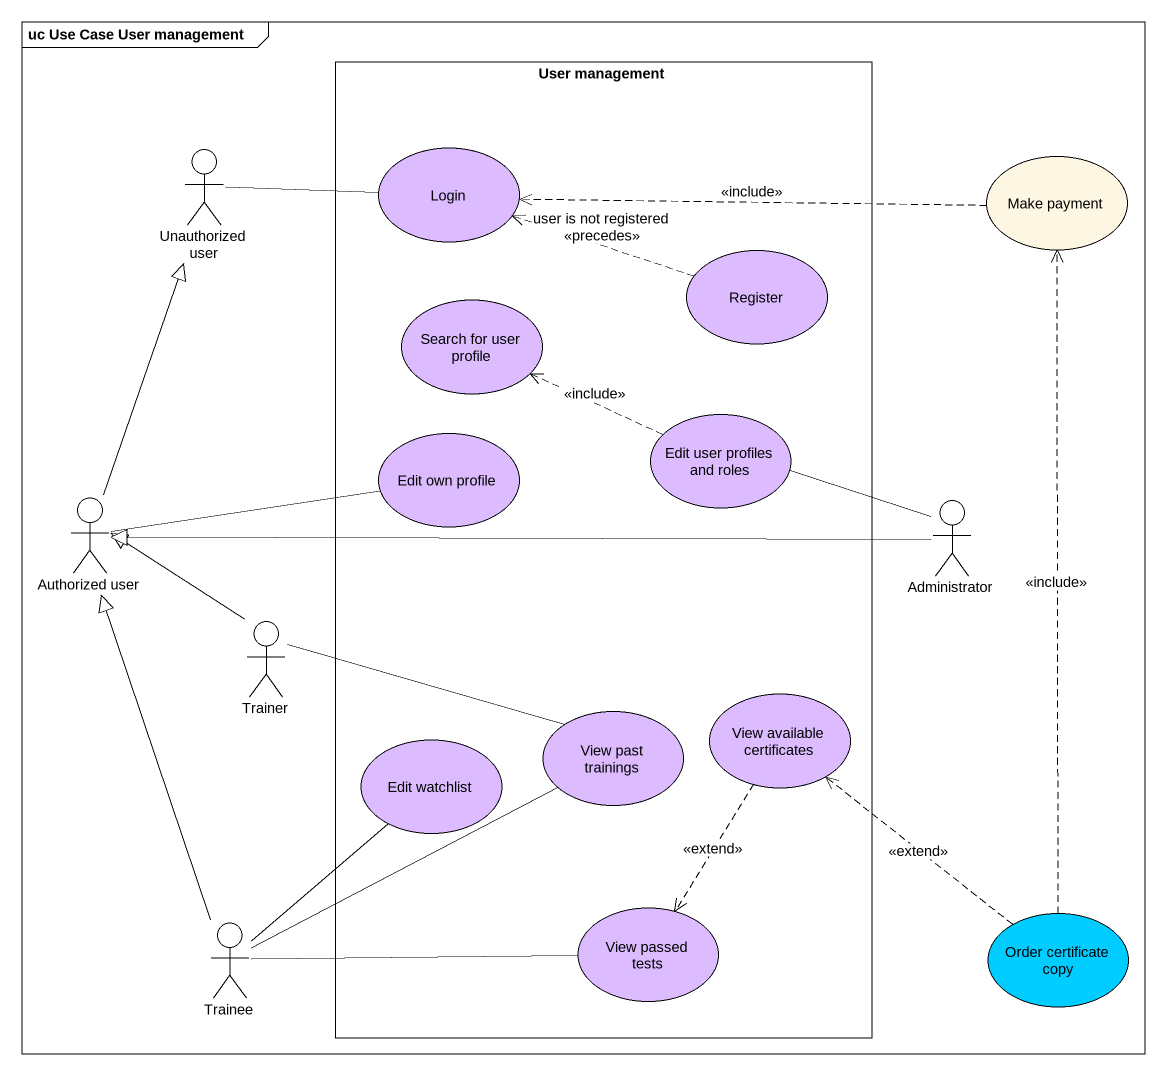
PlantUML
@startuml
mainframe uc Use Case User management
rectangle "User management" as User_management {
  usecase Login #DCBBFF
  usecase Register #DCBBFF
  usecase "Search for user profile" as Search_for_user_profile #DCBBFF
  usecase "Edit own profile" as Edit_own_profile #DCBBFF
  usecase "Edit user profiles and roles" as Edit_user_profiles_and_roles #DCBBFF
  usecase "Edit watchlist" as Edit_watchlist #DCBBFF
  usecase "View past trainings" as View_past_trainings #DCBBFF
  usecase "View available certificates" as View_available_certificates #DCBBFF
  usecase "View passed tests" as View_passed_tests #DCBBFF
}
actor "Unauthorized user" as Unauthorized_user
usecase "Make payment" as Make_payment
actor "Authorized user" as Authorized_user
actor Administrator
actor Trainer
actor Trainee
usecase "Order certificate copy" as Order_certificate_copy #00CCFF
Login -left- Unauthorized_user
Make_payment .left.> Login : <<include>>
Register .left.> Login : user is not registered\n<<precedes>>
Edit_user_profiles_and_roles .left.> Search_for_user_profile : <<include>>
Edit_user_profiles_and_roles -right- Administrator
Authorized_user -up-|> Unauthorized_user
Authorized_user -right- Edit_own_profile
Administrator -left-|> Authorized_user
Trainer -up-|> Authorized_user
Trainer -right- View_past_trainings
Edit_watchlist -- Trainee
View_past_trainings -left- Trainee
View_available_certificates ..> View_passed_tests : <<extend>>
Trainee -up-|> Authorized_user
View_passed_tests -left- Trainee
Order_certificate_copy .up.> Make_payment : <<include>>
Order_certificate_copy .up.> View_available_certificates : <<extend>>
@enduml
